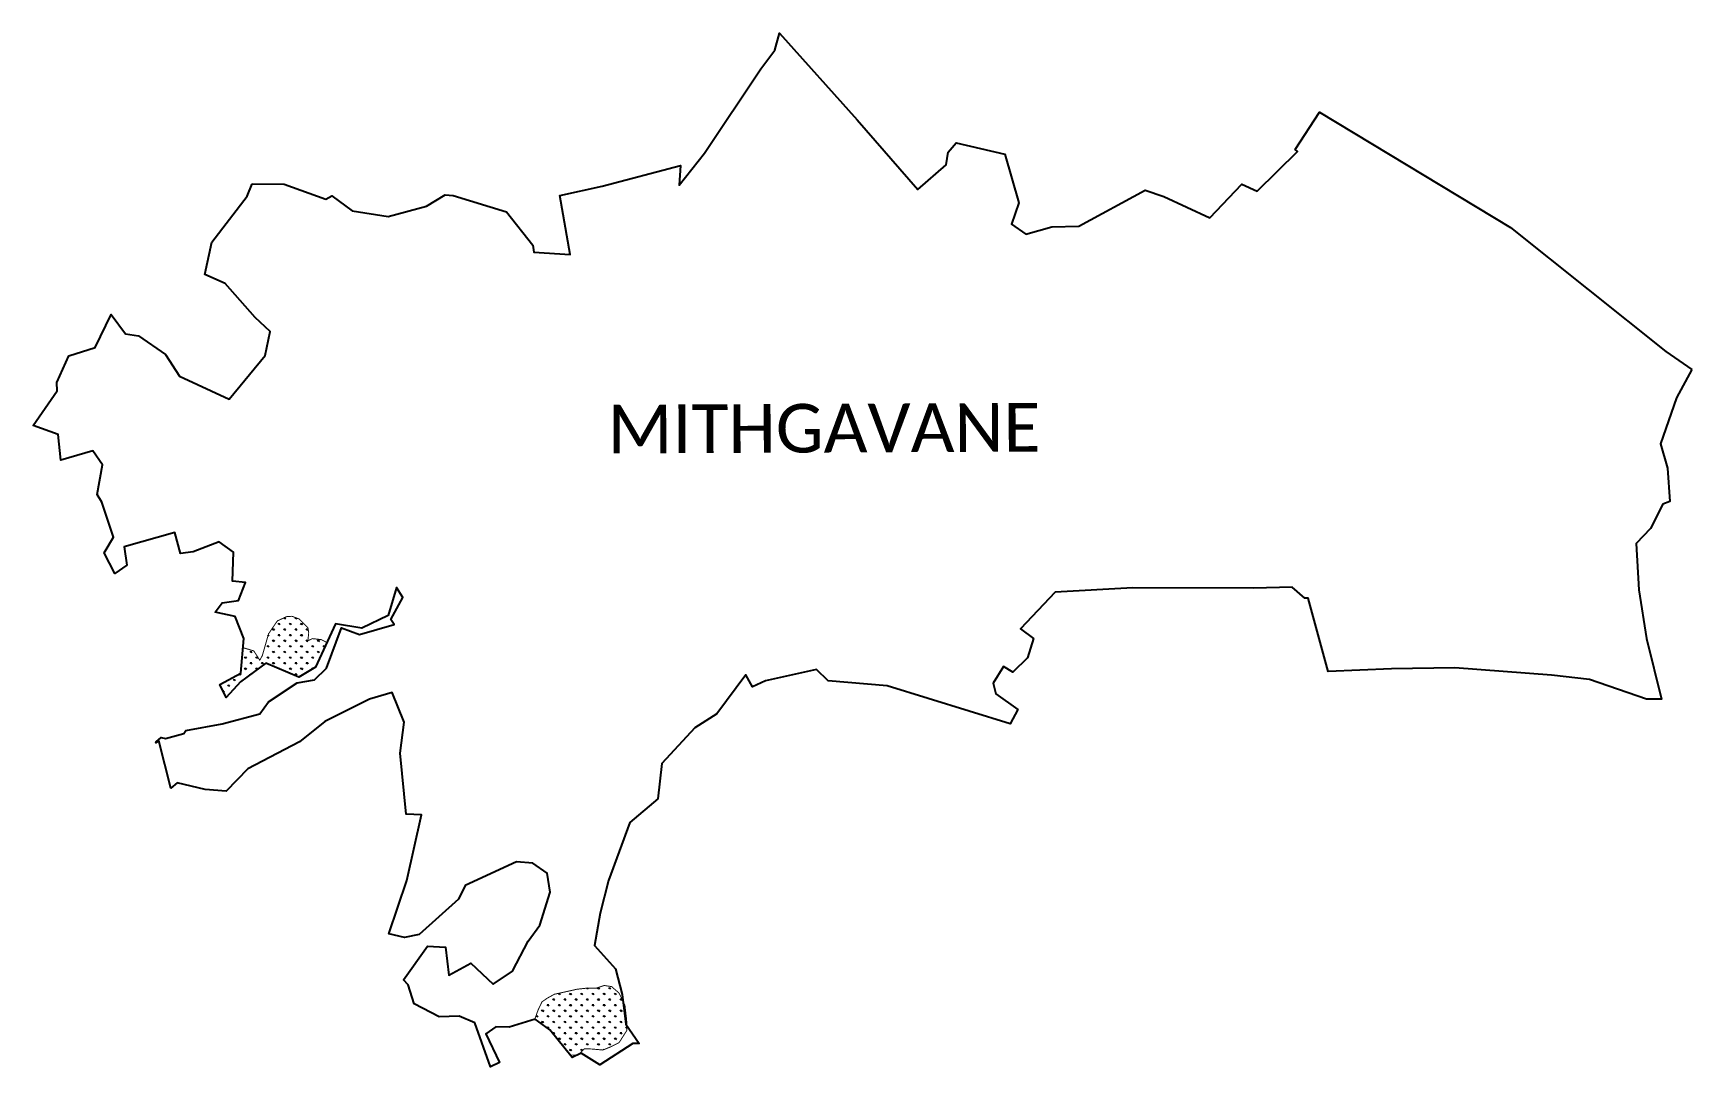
# Model space of a CAD drawing. Header units: metres. Extents: x 323973 to 329289, y 1832746 to 1836058.
import ezdxf

# ---------------------------------------------------------------- set-up
doc = ezdxf.new("R2010")
doc.units = ezdxf.units.M
for name, color, linetype in [('MANGROOVES', 112, 'Continuous'), ('village', 3, 'Continuous'), ('VILLAGE NAME', 250, 'Continuous')]:
    doc.layers.add(name, color=color, linetype=linetype)
doc.styles.get("Standard").update_dxf_attribs({"font": 'simplex.shx'})

msp = doc.modelspace()

# ---------------------------------------------------------------- hatches: boundary and pattern name
at = {"layer": 'MANGROOVES'}
h = msp.add_hatch(dxfattribs=at)
h.set_pattern_fill('GRASS', color=256)
h.paths.add_polyline_path([(324914.1, 1834104.7), (324911.5, 1834107.6), (324896.1, 1834115.3), (324868.5, 1834118.3), (324853.7, 1834111.5), (324856.4, 1834136.8), (324854, 1834152.6), (324826.4, 1834181), (324802.8, 1834189.9), (324785.9, 1834188.9), (324755.9, 1834175.1), (324727.6, 1834133.8), (324718.6, 1834102), (324707.9, 1834064.4), (324699.6, 1834049.2), (324680.4, 1834078.9), (324651.8, 1834087.6), (324645.5, 1834087.7), (324638.5, 1834007.7), (324571.6, 1833970.8), (324592, 1833929.6), (324637.9, 1833979.8), (324718.8, 1834040.2), (324825, 1833995.3), (324878.1, 1834026.6)])
h = msp.add_hatch(dxfattribs=at)
h.set_pattern_fill('GRASS', color=256)
h.paths.add_polyline_path([(325863.5, 1832956.9), (325851, 1832982.7), (325826.8, 1833003.6), (325803.1, 1833007), (325777.8, 1832998.5), (325745.1, 1832998.2), (325715.3, 1832994.9), (325696.4, 1832990.5), (325667.7, 1832984.2), (325643.5, 1832978.9), (325620.4, 1832966.1), (325603.8, 1832954.4), (325591.3, 1832928), (325581.8, 1832901.4), (325581.4, 1832898.9), (325582.5, 1832899.2), (325629.3, 1832865.3), (325694, 1832784.3), (325716.8, 1832784.1), (325721.6, 1832786.4), (325739.7, 1832804.5), (325765.4, 1832803.4), (325799.1, 1832800.2), (325823, 1832810), (325850.9, 1832823.8), (325875.5, 1832862.3), (325876.1, 1832878.5), (325872.9, 1832883.2)])

# ---------------------------------------------------------------- linework, layer by layer
at = {"layer": 'MANGROOVES', "const_width": 3.02, "flags": 128}
for points in [[(324645.5, 1834087.7), (324651.8, 1834087.6), (324680.4, 1834078.9), (324699.6, 1834049.2), (324707.9, 1834064.4), (324718.6, 1834102), (324727.6, 1834133.8), (324755.9, 1834175.1), (324785.9, 1834188.9), (324802.8, 1834189.9), (324826.4, 1834181), (324854, 1834152.6), (324856.4, 1834136.8), (324853.7, 1834111.5), (324868.5, 1834118.3), (324896.1, 1834115.3), (324911.5, 1834107.6), (324914.1, 1834104.7)], [(325581.4, 1832898.9), (325581.8, 1832901.4), (325591.3, 1832928), (325603.8, 1832954.4), (325620.4, 1832966.1), (325643.5, 1832978.9), (325667.7, 1832984.2), (325696.4, 1832990.5), (325715.3, 1832994.9), (325745.1, 1832998.2), (325777.8, 1832998.5), (325803.1, 1833007), (325826.8, 1833003.6), (325851, 1832982.7), (325869.7, 1832944), (325874.4, 1832904.2), (325876.3, 1832883.9), (325875.5, 1832862.3), (325850.9, 1832823.8), (325823, 1832810), (325799.1, 1832800.2), (325765.4, 1832803.4), (325739.7, 1832804.5), (325719.2, 1832784.1), (325694, 1832784.3)]]:
    msp.add_lwpolyline(points, dxfattribs=at)
at = {"layer": 'village', "flags": 128}
msp.add_lwpolyline([(324659.1, 1835535.8), (324675.6, 1835575.8)], dxfattribs=at)
at = {"layer": 'village', "color": 3}
for points in [[(324675.6, 1835575.8, 0), (324777.5, 1835573.9, 0), (324910.9, 1835526.6, 0), (324930.6, 1835536.6, 0), (324995.8, 1835489.1, 0), (325110.5, 1835470.9, 0), (325233.4, 1835503.9, 0), (325294, 1835540.2, 0), (325319.3, 1835537.8, 0), (325490.5, 1835486.2, 0), (325574.7, 1835378.5, 0), (325577.4, 1835356.9, 0), (325694.2, 1835349.1, 0), (325661.1, 1835537.5, 0), (325797.3, 1835568.3, 0), (326047.8, 1835634.2, 0), (326044.1, 1835570.7, 0), (326124.4, 1835673.4, 0), (326305.6, 1835943.9, 0), (326350.2, 1836004, 0), (326365.5, 1836058.1, 0), (326614.2, 1835780.8, 0), (326808.5, 1835557.3, 0), (326899.7, 1835636.3, 0), (326905.5, 1835677.1, 0), (326930.9, 1835706.8, 0), (327087.1, 1835670.3, 0), (327132.6, 1835514.6, 0), (327108.3, 1835445.9, 0), (327154.9, 1835413.6, 0), (327237.6, 1835437.7, 0), (327324.8, 1835439.3, 0), (327537.1, 1835554.8, 0), (327596.6, 1835534.3, 0), (327743.9, 1835466.1, 0), (327847.3, 1835573.9, 0), (327896.3, 1835551.6, 0), (328025.6, 1835679.4, 0), (328017.5, 1835685.3, 0), (328095.9, 1835804.8, 0), (328708.2, 1835435.5, 0), (329205.4, 1835037.7, 0), (329288.9, 1834980.7, 0)], [(329288.9, 1834980.7, 0), (329239.6, 1834889.4, 0), (329188.9, 1834742.3, 0), (329211.4, 1834664.6, 0), (329218.5, 1834558.1, 0), (329195.5, 1834548.9, 0), (329156, 1834471.2, 0), (329110.6, 1834422.6, 0), (329119.4, 1834275, 0), (329143.2, 1834118.9, 0), (329191.3, 1833924.6, 0), (329143.8, 1833924, 0), (328960.8, 1833987.8, 0), (328839.4, 1834001.3, 0), (328529.4, 1834024.9, 0), (328326.9, 1834021.6, 0), (328123.4, 1834013.4, 0), (328059.6, 1834248.2, 0), (328048.2, 1834247.4, 0), (328008.6, 1834283.7, 0), (327884.9, 1834279.6, 0), (327497.1, 1834281.5, 0), (327248.6, 1834267, 0), (327137.8, 1834149.7, 0), (327178.7, 1834119.2, 0), (327160.4, 1834056.5, 0), (327113.4, 1834010.8, 0), (327082.7, 1834029.3, 0), (327049.9, 1833975.7, 0), (327058, 1833941.8, 0), (327129.2, 1833891, 0), (327104.5, 1833845.4, 0), (326710, 1833966.8, 0), (326521, 1833982.6, 0), (326484.2, 1834019.3, 0), (326320.6, 1833983.2, 0), (326278.9, 1833963.5, 0), (326257, 1834002, 0), (326164.4, 1833877.1, 0), (326093.8, 1833832.8, 0), (325988.2, 1833718.4, 0), (325975.3, 1833604.5, 0), (325885.6, 1833528.8, 0), (325817.3, 1833343.8, 0), (325790.4, 1833238.8, 0), (325771.9, 1833135, 0), (325839.8, 1833060, 0), (325860.8, 1832978, 0), (325872.9, 1832883.2, 0), (325915.6, 1832820.8, 0), (325895.2, 1832821.3, 0), (325788.9, 1832752.9, 0), (325729.5, 1832790.3, 0), (325700.5, 1832776.1, 0), (325629.3, 1832865.3, 0), (325582.5, 1832899.2, 0), (325498.3, 1832873.8, 0), (325455.9, 1832874.7, 0), (325423.5, 1832852.6, 0), (325468, 1832759.8, 0), (325439.1, 1832746.4, 0), (325388.3, 1832887.2, 0), (325338.3, 1832909, 0), (325274.3, 1832906.3, 0), (325194.7, 1832948.6, 0), (325174.7, 1833008.9, 0), (325160.5, 1833025.2, 0), (325237.1, 1833133.3, 0), (325294.3, 1833130, 0), (325305.7, 1833039.8, 0), (325375.5, 1833078.1, 0), (325447.9, 1833011, 0), (325509.2, 1833053.1, 0), (325560.2, 1833149, 0), (325597.4, 1833200.2, 0), (325630.6, 1833305.9, 0), (325620.3, 1833367, 0), (325575, 1833398.8, 0), (325521.9, 1833403.7, 0), (325357.4, 1833327.7, 0), (325336.2, 1833283.3, 0), (325210.5, 1833170.7, 0), (325163.8, 1833160.8, 0), (325112.8, 1833172.5, 0), (325170.8, 1833342.9, 0), (325217.9, 1833553.5, 0), (325168.7, 1833555.9, 0), (325149.3, 1833751.3, 0), (325162.8, 1833850.8, 0), (325124.1, 1833945.5, 0), (325051.1, 1833924.4, 0), (324907.5, 1833852.4, 0), (324826.9, 1833787.2, 0), (324661.2, 1833701.2, 0), (324592.3, 1833629.1, 0), (324525, 1833634.6, 0), (324434.4, 1833656.7, 0), (324414.5, 1833639, 0), (324376.3, 1833790.8, 0), (324365.9, 1833784, 0), (324367.8, 1833787.4, 0), (324383.1, 1833802, 0), (324397.1, 1833798.4, 0), (324456.1, 1833814.6, 0), (324463, 1833823.5, 0), (324578.7, 1833844.9, 0), (324699.3, 1833877.5, 0), (324727.5, 1833915.8, 0), (324819.6, 1833976.9, 0), (324875, 1833985.8, 0), (324913.1, 1834023.5, 0), (324961.8, 1834152.7, 0), (325019.4, 1834131.1, 0), (325130.7, 1834163.4, 0), (325119.7, 1834179.1, 0), (325158.2, 1834250, 0), (325138, 1834282.5, 0), (325111.3, 1834192.3, 0), (325026.8, 1834151.7, 0), (324941.9, 1834165.3, 0), (324878.1, 1834026.6, 0), (324825, 1833995.3, 0), (324718.8, 1834040.2, 0), (324637.9, 1833979.8, 0), (324592, 1833929.6, 0), (324571.6, 1833970.8, 0), (324638.5, 1834007.7, 0), (324648.2, 1834119.1, 0), (324620.6, 1834189.6, 0), (324556.3, 1834202.8, 0), (324578.8, 1834233.1, 0), (324631.2, 1834240.6, 0), (324653.9, 1834298.2, 0), (324611.8, 1834302.7, 0), (324615.1, 1834395.5, 0), (324569.1, 1834428.7, 0), (324485.9, 1834396.1, 0), (324445.2, 1834391.5, 0), (324426.8, 1834458.1, 0), (324265.4, 1834412.8, 0), (324273.1, 1834353.4, 0), (324234.6, 1834327.4, 0), (324200.6, 1834393.1, 0), (324230.9, 1834443.4, 0), (324193.8, 1834555.7, 0), (324178.2, 1834580.1, 0), (324195, 1834674.7, 0), (324164.5, 1834719.6, 0), (324062.2, 1834689.6, 0), (324053.9, 1834772.2, 0), (323973.3, 1834800.6, 0), (324050.2, 1834911.7, 0), (324049.4, 1834938.9, 0), (324087.9, 1835024.4, 0), (324171.9, 1835050.7, 0), (324223.1, 1835157, 0), (324268.9, 1835094.9, 0), (324310.5, 1835088.6, 0), (324397, 1835028.4, 0), (324441.8, 1834958.7, 0), (324601.1, 1834885, 0), (324716.6, 1835025.9, 0), (324733.2, 1835101.8, 0), (324685.1, 1835147.3, 0), (324589.1, 1835256.2, 0), (324523.2, 1835284.6, 0), (324546.2, 1835388.5, 0), (324659.1, 1835535.8, 0)]]:
    msp.add_polyline3d(points, dxfattribs=at)

# ---------------------------------------------------------------- texts
at = {"layer": 'VILLAGE NAME', "insert": (325813.7, 1834867.6), "char_height": 155.989, "attachment_point": 1, "rotation": 0.2435}
msp.add_mtext_dynamic_manual_height_columns('{\\fCalibri|b0|i0|c0|p34;MITHGAVANE}', width=2768.158, gutter_width=779.9, heights=[0], dxfattribs=at)

doc.saveas('drawing.dxf')
